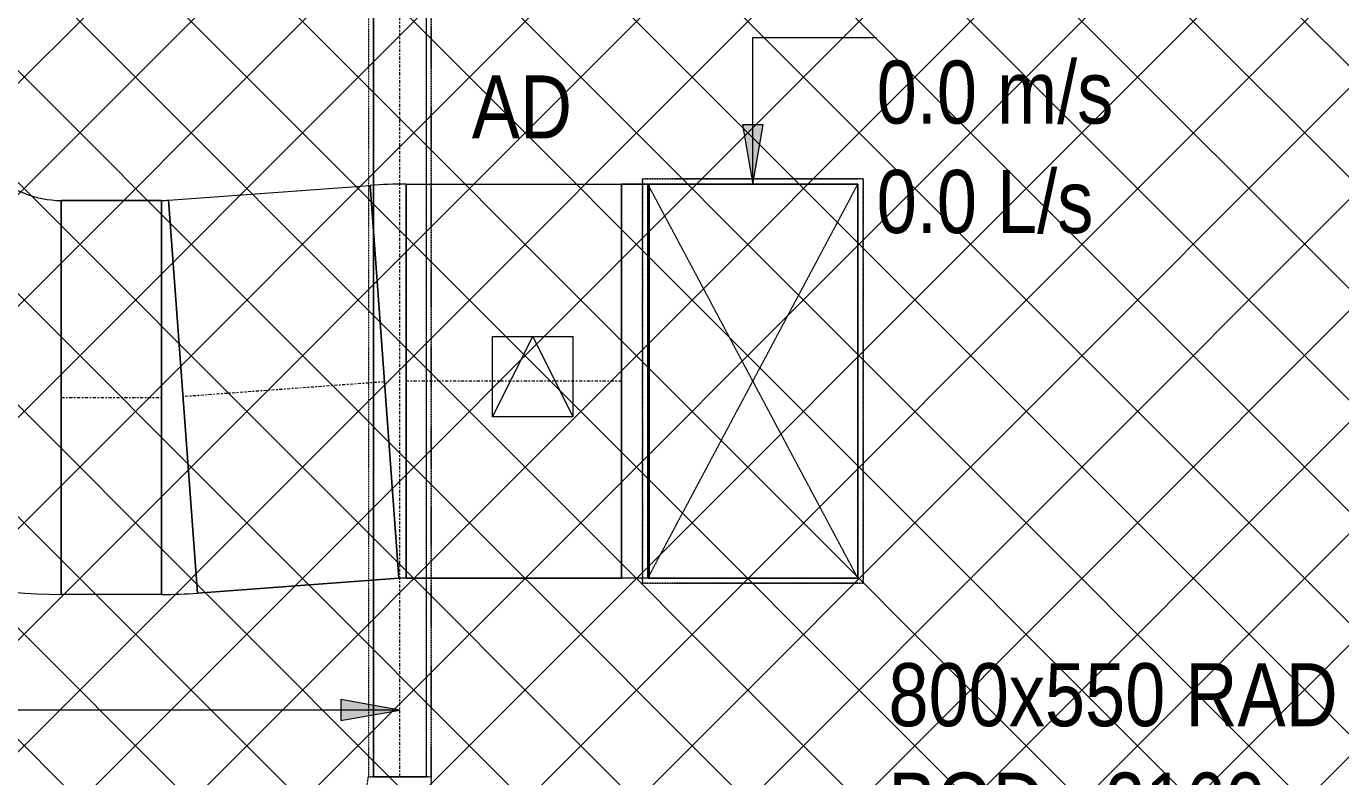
# Model space of a CAD drawing. Header units: inches. Extents: x -83664 to 20107, y -47222 to 19398.
# Drawn here: x -54716 to -49708, y -7274 to -4416 of the extents above; entities that cross this region are included whole.
import ezdxf

# ---------------------------------------------------------------- set-up
doc = ezdxf.new("R2010")
doc.units = ezdxf.units.IN
doc.header["$MEASUREMENT"] = 0
for name, pattern in [('Center', [29.999999, 12, -6, 6, -6]), ('Hidden 0_50', [1.0584, 0.5292, -0.5292]), ('Hidden 1_5', [2.2, 1.5, -0.7])]:
    doc.linetypes.add(name, pattern=pattern)
doc.layers.add('A-DETL', color=7, linetype='Continuous', lineweight=18, true_color=0x00a600)
doc.layers.add('M-HVAC-DUCT', color=7, linetype='Continuous', lineweight=9, true_color=0xffe97f)
for name, color, linetype, lineweight in [('A-DETL-GENF', 7, 'Continuous', 9), ('G-ANNO-TEXT', 7, 'Continuous', 9), ('M-HVAC-DUCT-ANNO', 7, 'Continuous', 9), ('M-HVAC-DUCT-CNTR', 7, 'Center', 9), ('M-HVAC-DUCT-IDEN', 7, 'Continuous', 18)]:
    doc.layers.add(name, color=color, linetype=linetype, lineweight=lineweight)
doc.styles.add('Arial Narrow_21', font='ARIALN.TTF', dxfattribs={"height": 240})

# ---------------------------------------------------------------- blocks, each defined once
blk = doc.blocks.new('M_Rec Endcap - Standard-V123-FIRST FLOOR AC CONDITIONING LAYOUT - PART A')
at = {"layer": 'M-HVAC-DUCT', "color": 30, "true_color": 0xff7f00}
for p, q in [((99108.8, 91855.2), (99108.8, 93355.2)), ((99108.8, 93355.2), (99908.8, 93355.2)), ((99908.8, 93355.2), (99108.8, 93355.2)), ((99108.8, 93355.2), (99108.8, 91855.2)), ((99908.8, 93355.2), (99908.8, 91855.2)), ((99908.8, 91855.2), (99908.8, 93355.2)), ((99908.8, 91855.2), (99108.8, 91855.2)), ((99108.8, 91855.2), (99908.8, 91855.2))]:
    blk.add_line(p, q, dxfattribs=at)
blk = doc.blocks.new('M_Rec Tap - Beveled - Standard-8366837-FIRST FLOOR AC CONDITIONING LAYOUT - PART A')
at = {"layer": 'M-HVAC-DUCT', "color": 30, "true_color": 0xff7f00}
for p, q in [((99008.8, 93355.2), (99114.9, 93355.2)), ((99108.8, 93355.2), (99008.8, 93355.2)), ((99008.8, 93355.2), (99008.8, 91855.2)), ((99008.8, 91855.2), (99008.8, 93355.2)), ((99114.9, 93355.2), (99108.8, 93355.2)), ((99108.8, 93355.2), (99108.8, 91855.2)), ((99114.9, 91855.2), (99114.9, 93355.2)), ((99114.9, 91855.2), (99114.9, 93355.2)), ((99108.8, 91855.2), (99008.8, 91855.2)), ((99114.9, 91855.2), (99008.8, 91855.2)), ((99108.8, 91855.2), (99114.9, 91855.2))]:
    blk.add_line(p, q, dxfattribs=at)
blk = doc.blocks.new('M_Rec Elbow - Radius - 0_75W-8513108-FIRST FLOOR AC CONDITIONING LAYOUT - PART A')
at = {"layer": 'M-HVAC-DUCT', "color": 30, "true_color": 0xff7f00}
for p, q in [((-41.3, 750), (-41.3, -750)), ((-41.3, -750), (-41.3, 750)), ((-13.8, 751), (96.2, -745)), ((96.2, -745), (-13.8, 751))]:
    blk.add_line(p, q, dxfattribs=at)
for radius in [375, 375, 1875, 1875]:
    blk.add_arc((-41.3, 1125), radius, 270, 274.2058, dxfattribs=at)
blk = doc.blocks.new('M_Rec Elbow - Radius - 0_75W-8365918-FIRST FLOOR AC CONDITIONING LAYOUT - PART A')
at = {"layer": 'M-HVAC-DUCT', "color": 30, "true_color": 0xff7f00}
for p, q in [((-200.8, 859.8), (859.8, -200.8)), ((859.8, -200.8), (-200.8, 859.8)), ((-466, 750), (-466, -750)), ((-466, -750), (-466, 750))]:
    blk.add_line(p, q, dxfattribs=at)
for radius in [375, 375, 1875, 1875]:
    blk.add_arc((-466, 1125), radius, 270, 315, dxfattribs=at)
blk = doc.blocks.new('TEMW-SMBZ-HO-BM-HVAC-00002_rvt-1-FIRST FLOOR AC CONDITIONING LAYOUT - PART A')
at = {"layer": 'M-HVAC-DUCT', "color": 30, "linetype": 'Hidden 0_50', "true_color": 0xff7f00}
for p, q in [((98044.1, 94873.7), (98044.1, 91098.7)), ((98044.1, 94873.7), (98044.1, 91098.7)), ((98284.1, 91098.7), (98284.1, 94873.7)), ((98284.1, 94873.7), (98284.1, 91098.7)), ((99088.8, 93375.2), (99088.8, 91835.2)), ((99928.8, 93375.2), (99088.8, 93375.2)), ((99088.8, 93375.2), (99928.8, 93375.2)), ((99088.8, 91835.2), (99088.8, 93375.2)), ((99928.8, 93375.2), (99088.8, 93375.2)), ((99088.8, 93375.2), (99088.8, 91835.2)), ((99088.8, 91835.2), (99088.8, 93375.2)), ((99088.8, 93375.2), (99928.8, 93375.2)), ((99928.8, 91835.2), (99928.8, 93375.2)), ((99928.8, 93375.2), (99928.8, 91835.2)), ((99928.8, 91835.2), (99928.8, 93375.2)), ((99928.8, 93375.2), (99928.8, 91835.2)), ((99088.8, 91835.2), (99928.8, 91835.2)), ((99928.8, 91835.2), (99088.8, 91835.2)), ((99088.8, 91835.2), (99928.8, 91835.2)), ((99928.8, 91835.2), (99088.8, 91835.2)), ((97994.1, 90723.7), (98044.1, 91098.7)), ((97994.1, 90723.7), (98044.1, 91098.7)), ((98284.1, 91098.7), (98044.1, 91098.7)), ((98044.1, 91098.7), (98284.1, 91098.7)), ((98284.1, 91098.7), (98044.1, 91098.7)), ((98044.1, 91098.7), (98284.1, 91098.7)), ((98284.1, 90723.7), (98284.1, 91098.7)), ((98284.1, 91098.7), (98284.1, 90723.7))]:
    blk.add_line(p, q, dxfattribs=at)
at = {"layer": 'M-HVAC-DUCT', "color": 30, "true_color": 0xff7f00}
for p, q in [((98064.1, 91098.7), (98064.1, 94873.7)), ((98064.1, 94873.7), (98064.1, 91098.7)), ((98264.1, 94873.7), (98264.1, 91098.7)), ((98264.1, 94873.7), (98264.1, 91098.7)), ((97283.3, 93293.7), (98050.9, 93350.1)), ((97283.3, 93293.7), (98050.9, 93350.1)), ((98160.9, 91854.2), (98050.9, 93350.1)), ((98050.9, 93350.1), (98160.9, 91854.2)), ((98188.4, 91855.2), (98188.4, 93355.2)), ((98188.4, 93355.2), (98188.4, 91855.2)), ((98188.4, 93355.2), (99008.8, 93355.2)), ((98188.4, 93355.2), (99008.8, 93355.2)), ((99008.8, 91855.2), (99008.8, 93355.2)), ((99008.8, 93355.2), (99008.8, 91855.2)), ((96874.4, 93292.7), (96874.4, 91792.7)), ((96874.4, 91792.7), (96874.4, 93292.7)), ((96874.4, 93292.7), (97255.8, 93292.7)), ((97255.8, 93292.7), (96874.4, 93292.7)), ((97255.8, 93292.7), (97255.8, 91792.7)), ((97255.8, 91792.7), (97255.8, 93292.7)), ((97393.3, 91797.7), (97283.3, 93293.7)), ((97283.3, 93293.7), (97393.3, 91797.7)), ((98160.9, 91854.2), (97393.3, 91797.7)), ((97393.3, 91797.7), (98160.9, 91854.2)), ((99008.8, 91855.2), (98188.4, 91855.2)), ((98188.4, 91855.2), (99008.8, 91855.2)), ((97255.8, 91792.7), (96874.4, 91792.7)), ((97255.8, 91792.7), (96874.4, 91792.7)), ((98064.1, 91098.7), (98264.1, 91098.7)), ((98264.1, 91098.7), (98064.1, 91098.7))]:
    blk.add_line(p, q, dxfattribs=at)
at = {"layer": 'M-HVAC-DUCT-ANNO', "color": 30, "linetype": 'Hidden 1_5', "true_color": 0xff7f00}
for p, q in [((99108.8, 93355.2), (99108.8, 91855.2)), ((99908.8, 93355.2), (99108.8, 93355.2)), ((99908.8, 91855.2), (99108.8, 93355.2)), ((99908.8, 93355.2), (99108.8, 91855.2)), ((99908.8, 91855.2), (99908.8, 93355.2)), ((99108.8, 91855.2), (99908.8, 91855.2))]:
    blk.add_line(p, q, dxfattribs=at)
at = {"layer": 'M-HVAC-DUCT-CNTR', "color": 30, "true_color": 0xff7f00}
for p, q in [((98164.1, 91098.7), (98164.1, 94873.7)), ((98105.9, 92602.1), (97338.3, 92545.7)), ((99008.8, 92605.2), (98188.4, 92605.2)), ((96874.4, 92542.7), (97255.8, 92542.7))]:
    blk.add_line(p, q, dxfattribs=at)
at = {"layer": 'M-HVAC-DUCT', "color": 6, "linetype": 'Hidden 0_50', "lineweight": 9, "true_color": 0xff00ff}
for name, p, rotation in [('M_Rec Elbow - Radius - 0_75W-8365918-FIRST FLOOR AC CONDITIONING LAYOUT - PART A', (96408.4, 92542.7), 315), ('M_Rec Elbow - Radius - 0_75W-8513108-FIRST FLOOR AC CONDITIONING LAYOUT - PART A', (98147.1, 92605.2), 180)]:
    blk.add_blockref(name, p, dxfattribs=dict(at, rotation=rotation))
for name, p in [('M_Rec Tap - Beveled - Standard-8366837-FIRST FLOOR AC CONDITIONING LAYOUT - PART A', (0, 0)), ('M_Rec Endcap - Standard-V123-FIRST FLOOR AC CONDITIONING LAYOUT - PART A', (0, 0)), ('M_Rec Elbow - Radius - 0_75W-8513108-FIRST FLOOR AC CONDITIONING LAYOUT - PART A', (97297.1, 92542.7))]:
    blk.add_blockref(name, p, dxfattribs=at)
blk = doc.blocks.new('TEMW-SMBZ-HO-BM-HVAC-00002_rvt-2-FIRST FLOOR AC CONDITIONING LAYOUT - PART A')
at = {"layer": 'M-HVAC-DUCT', "color": 30, "linetype": 'Hidden 0_50', "true_color": 0xff7f00}
for p, q in [((98044.1, 94873.7), (98044.1, 91098.7)), ((98044.1, 94873.7), (98044.1, 91098.7)), ((98284.1, 91098.7), (98284.1, 94873.7)), ((98284.1, 94873.7), (98284.1, 91098.7)), ((99088.8, 93375.2), (99088.8, 91835.2)), ((99928.8, 93375.2), (99088.8, 93375.2)), ((99088.8, 93375.2), (99928.8, 93375.2)), ((99088.8, 91835.2), (99088.8, 93375.2)), ((99928.8, 93375.2), (99088.8, 93375.2)), ((99088.8, 93375.2), (99088.8, 91835.2)), ((99088.8, 91835.2), (99088.8, 93375.2)), ((99088.8, 93375.2), (99928.8, 93375.2)), ((99928.8, 91835.2), (99928.8, 93375.2)), ((99928.8, 93375.2), (99928.8, 91835.2)), ((99928.8, 91835.2), (99928.8, 93375.2)), ((99928.8, 93375.2), (99928.8, 91835.2)), ((99088.8, 91835.2), (99928.8, 91835.2)), ((99928.8, 91835.2), (99088.8, 91835.2)), ((99088.8, 91835.2), (99928.8, 91835.2)), ((99928.8, 91835.2), (99088.8, 91835.2)), ((97994.1, 90723.7), (98044.1, 91098.7)), ((97994.1, 90723.7), (98044.1, 91098.7)), ((98284.1, 91098.7), (98044.1, 91098.7)), ((98044.1, 91098.7), (98284.1, 91098.7)), ((98284.1, 91098.7), (98044.1, 91098.7)), ((98044.1, 91098.7), (98284.1, 91098.7)), ((98284.1, 90723.7), (98284.1, 91098.7)), ((98284.1, 91098.7), (98284.1, 90723.7))]:
    blk.add_line(p, q, dxfattribs=at)
at = {"layer": 'M-HVAC-DUCT', "color": 30, "true_color": 0xff7f00}
for p, q in [((98064.1, 91098.7), (98064.1, 94873.7)), ((98064.1, 94873.7), (98064.1, 91098.7)), ((98264.1, 94873.7), (98264.1, 91098.7)), ((98264.1, 94873.7), (98264.1, 91098.7)), ((97283.3, 93293.7), (98050.9, 93350.1)), ((97283.3, 93293.7), (98050.9, 93350.1)), ((98160.9, 91854.2), (98050.9, 93350.1)), ((98050.9, 93350.1), (98160.9, 91854.2)), ((98188.4, 91855.2), (98188.4, 93355.2)), ((98188.4, 93355.2), (98188.4, 91855.2)), ((98188.4, 93355.2), (99008.8, 93355.2)), ((98188.4, 93355.2), (99008.8, 93355.2)), ((99008.8, 91855.2), (99008.8, 93355.2)), ((99008.8, 93355.2), (99008.8, 91855.2)), ((96874.4, 93292.7), (96874.4, 91792.7)), ((96874.4, 91792.7), (96874.4, 93292.7)), ((96874.4, 93292.7), (97255.8, 93292.7)), ((97255.8, 93292.7), (96874.4, 93292.7)), ((97255.8, 93292.7), (97255.8, 91792.7)), ((97255.8, 91792.7), (97255.8, 93292.7)), ((97393.3, 91797.7), (97283.3, 93293.7)), ((97283.3, 93293.7), (97393.3, 91797.7)), ((98160.9, 91854.2), (97393.3, 91797.7)), ((97393.3, 91797.7), (98160.9, 91854.2)), ((99008.8, 91855.2), (98188.4, 91855.2)), ((98188.4, 91855.2), (99008.8, 91855.2)), ((97255.8, 91792.7), (96874.4, 91792.7)), ((97255.8, 91792.7), (96874.4, 91792.7)), ((98064.1, 91098.7), (98264.1, 91098.7)), ((98264.1, 91098.7), (98064.1, 91098.7))]:
    blk.add_line(p, q, dxfattribs=at)
at = {"layer": 'M-HVAC-DUCT-ANNO', "color": 30, "linetype": 'Hidden 1_5', "true_color": 0xff7f00}
for p, q in [((99108.8, 93355.2), (99108.8, 91855.2)), ((99908.8, 93355.2), (99108.8, 93355.2)), ((99908.8, 91855.2), (99108.8, 93355.2)), ((99908.8, 93355.2), (99108.8, 91855.2)), ((99908.8, 91855.2), (99908.8, 93355.2)), ((99108.8, 91855.2), (99908.8, 91855.2))]:
    blk.add_line(p, q, dxfattribs=at)
at = {"layer": 'M-HVAC-DUCT-CNTR', "color": 30, "true_color": 0xff7f00}
for p, q in [((98164.1, 91098.7), (98164.1, 94873.7)), ((98105.9, 92602.1), (97338.3, 92545.7)), ((99008.8, 92605.2), (98188.4, 92605.2)), ((96874.4, 92542.7), (97255.8, 92542.7))]:
    blk.add_line(p, q, dxfattribs=at)
at = {"layer": 'M-HVAC-DUCT', "color": 6, "linetype": 'Hidden 0_50', "lineweight": 9, "true_color": 0xff00ff}
for name, p, rotation in [('M_Rec Elbow - Radius - 0_75W-8365918-FIRST FLOOR AC CONDITIONING LAYOUT - PART A', (96408.4, 92542.7), 315), ('M_Rec Elbow - Radius - 0_75W-8513108-FIRST FLOOR AC CONDITIONING LAYOUT - PART A', (98147.1, 92605.2), 180)]:
    blk.add_blockref(name, p, dxfattribs=dict(at, rotation=rotation))
for name, p in [('M_Rec Tap - Beveled - Standard-8366837-FIRST FLOOR AC CONDITIONING LAYOUT - PART A', (0, 0)), ('M_Rec Endcap - Standard-V123-FIRST FLOOR AC CONDITIONING LAYOUT - PART A', (0, 0)), ('M_Rec Elbow - Radius - 0_75W-8513108-FIRST FLOOR AC CONDITIONING LAYOUT - PART A', (97297.1, 92542.7))]:
    blk.add_blockref(name, p, dxfattribs=at)

msp = doc.modelspace()

# ---------------------------------------------------------------- hatches: boundary and pattern name
at = {"layer": 'A-DETL-GENF', "true_color": 0xff0000}
h = msp.add_hatch(dxfattribs=at)
h.set_pattern_fill('FP_59', color=1, style=0, pattern_type=2)
h.set_pattern_definition([(45, (-151456.65, -98372.2), (-212.13203, 212.13203), []), (135, (-151456.65, -98372.2), (-212.13203, -212.13203), [])])
h.paths.add_polyline_path([(-62993, -37189.5), (-27297.3, -37189.5), (-27297.3, -98.4), (-62993, -98.4), (-62993, -33333)])
at = {"layer": 'M-HVAC-DUCT-IDEN', "lineweight": 9}
for points in [[(-51947.9, -5017), (-51908.2, -4792), (-51987.5, -4792)], [(-53292.6, -7019.8), (-53517.6, -6980.1), (-53517.6, -7059.5)]]:
    msp.add_hatch(color=256, dxfattribs=at).paths.add_polyline_path(points)

# ---------------------------------------------------------------- linework, layer by layer
at = {"layer": 'A-DETL', "color": 7, "lineweight": 9}
for p, q in [((-52939.1, -5597.5), (-52633.7, -5597.5)), ((-52939.1, -5902.9), (-52939.1, -5597.5)), ((-52939.1, -5902.9), (-52786.4, -5597.5)), ((-52786.4, -5597.5), (-52633.7, -5902.9)), ((-52633.7, -5597.5), (-52633.7, -5902.9)), ((-52633.7, -5902.9), (-52939.1, -5902.9))]:
    msp.add_line(p, q, dxfattribs=at)
at = {"layer": 'M-HVAC-DUCT-IDEN', "lineweight": 9}
for p, q in [((-51947.9, -4459.2), (-51475.9, -4459.2)), ((-51947.9, -5017), (-51947.9, -4459.2)), ((-51908.2, -4792), (-51987.5, -4792)), ((-51987.5, -4792), (-51947.9, -5017)), ((-51947.9, -5017), (-51908.2, -4792)), ((-53292.6, -7019.8), (-53517.6, -6980.1)), ((-53517.6, -6980.1), (-53517.6, -7059.5)), ((-53292.6, -7019.8), (-54900.6, -7019.8)), ((-53517.6, -7059.5), (-53292.6, -7019.8))]:
    msp.add_line(p, q, dxfattribs=at)

# ---------------------------------------------------------------- block references
at = {"lineweight": 5}
for name in ['TEMW-SMBZ-HO-BM-HVAC-00002_rvt-1-FIRST FLOOR AC CONDITIONING LAYOUT - PART A', 'TEMW-SMBZ-HO-BM-HVAC-00002_rvt-2-FIRST FLOOR AC CONDITIONING LAYOUT - PART A']:
    msp.add_blockref(name, (-151456.7, -98372.2), dxfattribs=at)

# ---------------------------------------------------------------- texts
at = {"layer": 'G-ANNO-TEXT', "insert": (-53018.4, -4603.4), "char_height": 240, "width": 481.012, "attachment_point": 1, "style": 'Arial Narrow_21'}
msp.add_mtext('AD', dxfattribs=at)
at = {"layer": 'M-HVAC-DUCT-IDEN', "lineweight": 9, "char_height": 240, "attachment_point": 1, "style": 'Arial Narrow_21'}
for s, insert, width in [('0.0 m/s', (-51475.9, -4546.8), 1130.379), ('0.0 L/s', (-51475.9, -4963.5), 1034.177), ('800x550 RAD', (-51430.9, -6841.4), 2152.531), ('BOD : 2160', (-51430.9, -7258.1), 1803.797)]:
    msp.add_mtext(s, dxfattribs=dict(at, insert=insert, width=width))

doc.saveas('drawing.dxf')
